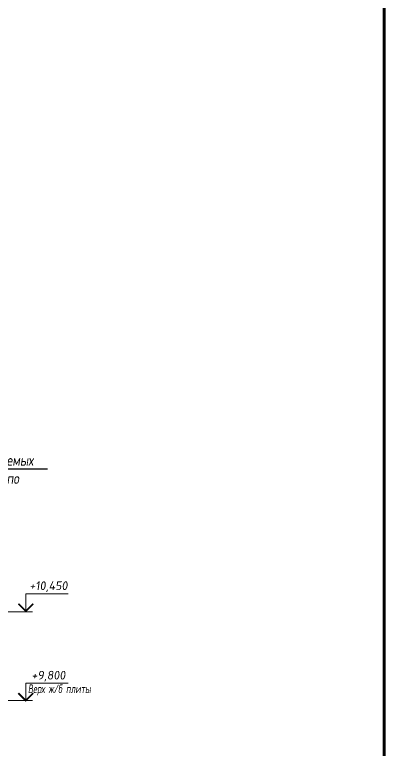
# Model space of a CAD drawing. Header units: millimetres. Extents: x -136099598 to 11807193, y 0 to 779331.
# Drawn here: x 734214 to 738447, y 350728 to 359149 of the extents above; entities that cross this region are included whole.
import ezdxf
from ezdxf import colors
from ezdxf.entities.mleader import LeaderData, LeaderLine
from ezdxf.enums import TextEntityAlignment as Align
from ezdxf.math import Vec2, Vec3

# ---------------------------------------------------------------- set-up
doc = ezdxf.new("R2010")
doc.units = ezdxf.units.MM
doc.header["$MEASUREMENT"] = 0
doc.layers.get('0').update_dxf_attribs({"color": 250, "lineweight": 9})
doc.layers.get('Defpoints').update_dxf_attribs({"color": 8})
doc.layers.add('АР_Кровельный аэратор', color=250, linetype='Continuous')
doc.layers.add('АР_Отметки', color=250, linetype='Continuous', lineweight=15)
doc.styles.add('ROMAND', font='ROMAND', dxfattribs={"width": 0.85})
doc.styles.add('Архитект', font='isocpeur.ttf', dxfattribs={"width": 0.8, "oblique": 8})
doc.styles.add('Архитектурный', font='isocpeur.ttf', dxfattribs={"oblique": 8})

# ---------------------------------------------------------------- blocks, each defined once
blk = doc.blocks.new('BL034')
at = {"color": 0, "linetype": 'ByBlock', "lineweight": 9}
blk.add_lwpolyline([(0, 0), (0, 500), (1216, 500)], dxfattribs=at)
at = {"color": 0, "linetype": 'ByBlock', "lineweight": 70, "const_width": 50}
blk.add_lwpolyline([(-212, 212), (0, 0), (212, 212)], dxfattribs=at)
at = {"linetype": 'ByBlock', "lineweight": 9, "style": 'ROMAND', "width": 0.85, "flags": 4}
blk.add_attdef('NN,NNN', text='', height=250, dxfattribs=at).set_placement((650, 700), align=Align.MIDDLE)

msp = doc.modelspace()

# ---------------------------------------------------------------- linework, layer by layer
at = {"layer": 'Defpoints', "color": 3, "lineweight": 100, "ltscale": 100}
msp.add_lwpolyline([(738446.68, 390279.277), (718506.901, 390279.277), (718506.901, 346458.14), (738446.68, 346458.14)], close=True, dxfattribs=at)
at = {"layer": 'АР_Отметки'}
msp.add_lwpolyline([(734418.498, 352302.502), (733989.116, 352302.502)], dxfattribs=at)
at = {"layer": 'АР_Отметки', "elevation": 0}
msp.add_lwpolyline([(734418.498, 351285.931), (733989.116, 351285.931)], dxfattribs=at)

# ---------------------------------------------------------------- block references
at = {"layer": 'АР_Отметки'}
ref = msp.add_blockref('BL034', (734340.818, 352311.993, 0), dxfattribs=dict(at, xscale=0.3996003533989807, yscale=0.3996003533989807, zscale=0.3996003533989807))
ref.add_attrib('NN,NNN', '+10,450', dxfattribs={"layer": '0', "color": 0, "linetype": 'ByBlock', "height": 99.9001, "style": 'Архитектурный', "oblique": 8, "flags": 4}).set_placement((734600.558, 352591.713, 0), align=Align.MIDDLE)
ref = msp.add_blockref('BL034', (734340.818, 351285.931, 0), dxfattribs=dict(at, xscale=0.3996003533989807, yscale=0.3996003533989807, zscale=0.3996003533989807))
ref.add_attrib('NN,NNN', '+9,800', dxfattribs={"layer": '0', "color": 0, "linetype": 'ByBlock', "height": 99.9001, "style": 'Архитектурный', "oblique": 8, "flags": 4}).set_placement((734600.558, 351565.652, 0), align=Align.MIDDLE)

# ---------------------------------------------------------------- texts
at = {"layer": 'АР_Отметки', "style": 'Архитект', "oblique": 8, "width": 0.7}
msp.add_text('Верх ж/б плиты ', height=99.90009, dxfattribs=at).set_placement((734364.817, 351471.134, 0), align=Align.TOP_LEFT)

# ---------------------------------------------------------------- leaders
at = {"layer": 'АР_Кровельный аэратор', "lineweight": 15}
ml = msp.add_multileader_mtext('Standard', dxfattribs=at)
ml.set_content('{\\C256;Техноэласт ЭКП - 1 слой}', color=256, style='Архитект')
ml.set_leader_properties()
ml.build(insert=Vec2(0, 0))
ml.multileader.update_dxf_attribs({"text_left_attachment_type": 6, "text_right_attachment_type": 6, "dogleg_length": 50, "arrow_head_size": 124.875})
ctx = ml.context
ctx.base_point, ctx.char_height, ctx.arrow_head_size, ctx.landing_gap_size, ctx.plane_origin = Vec3(732196.608, 354628.804), 124.87511, 124.875, 12.488, Vec3(737439.17, 353745.363)
ctx.left_attachment, ctx.right_attachment = 6, 6
notes = []
notes.append((ctx, [(0, (1, 1, 0), (732146.658, 354628.804), (1, 0), 49.95, [(0, [(731042.343, 352625.219)], 0, [])])]))
ctx.mtext.insert, ctx.mtext.width, ctx.mtext.defined_height, ctx.mtext.flow_direction = Vec3(732209.095, 354778.654), 2954.56006, 301.807, 5
ml = msp.add_multileader_mtext('Standard', dxfattribs=at)
ml.set_content('{\\C256;Техноэласт ЭПП - 1 слой}', color=256, style='Архитект')
ml.set_leader_properties()
ml.build(insert=Vec2(0, 0))
ml.multileader.update_dxf_attribs({"text_left_attachment_type": 6, "text_right_attachment_type": 6, "dogleg_length": 50, "arrow_head_size": 124.875})
ctx = ml.context
ctx.base_point, ctx.char_height, ctx.arrow_head_size, ctx.landing_gap_size, ctx.plane_origin = Vec3(732196.608, 354333.237), 124.87511, 124.875, 12.488, Vec3(737555.696, 353479.434)
ctx.left_attachment, ctx.right_attachment = 6, 6
notes.append((ctx, [(0, (1, 1, 0), (732146.658, 354333.237), (1, 0), 49.95, [(0, [(731032.353, 352727.685)], 0, [])])]))
ctx.mtext.insert, ctx.mtext.width, ctx.mtext.defined_height, ctx.mtext.flow_direction = Vec3(732209.095, 354483.087), 2944.08775, 301.807, 5
ml = msp.add_multileader_mtext('Standard', dxfattribs=at)
ml.set_content('Бетонная плитка на регулируемых опорах (технические дорожки по кровле)- 1м шириной', color=256, style='Архитект')
ml.set_leader_properties()
ml.build(insert=Vec2(0, 0))
ml.multileader.update_dxf_attribs({"text_left_attachment_type": 6, "text_right_attachment_type": 6, "dogleg_length": 50, "arrow_head_size": 124.875})
ctx = ml.context
ctx.base_point, ctx.char_height, ctx.arrow_head_size, ctx.landing_gap_size, ctx.plane_origin = Vec3(732196.608, 353941.204), 124.87511, 124.875, 12.488, Vec3(738518.011, 353319.34)
ctx.left_attachment, ctx.right_attachment = 6, 6
notes.append((ctx, [(0, (1, 1, 0), (732146.658, 353941.204), (1, 0), 49.95, [(0, [(732006.379, 352570.567)], 0, [])])]))
ctx.mtext.insert, ctx.mtext.width, ctx.mtext.defined_height, ctx.mtext.flow_direction = Vec3(732209.095, 354103.541), 2356.91674, 301.807, 5
for ctx, leaders in notes:
    for number, flags, end, landing, length, lines in leaders:
        leader = LeaderData()
        leader.index, (leader.has_last_leader_line, leader.has_dogleg_vector, leader.attachment_direction) = number, flags
        leader.last_leader_point, leader.dogleg_vector, leader.dogleg_length = Vec3(end), Vec3(landing), length
        for number, points, colour, breaks in lines:
            line = LeaderLine()
            line.index, line.vertices, line.color, line.breaks = number, Vec3.list(points), colors.encode_raw_color(colour), breaks
            leader.lines.append(line)
        ctx.leaders.append(leader)

doc.saveas('drawing.dxf')
